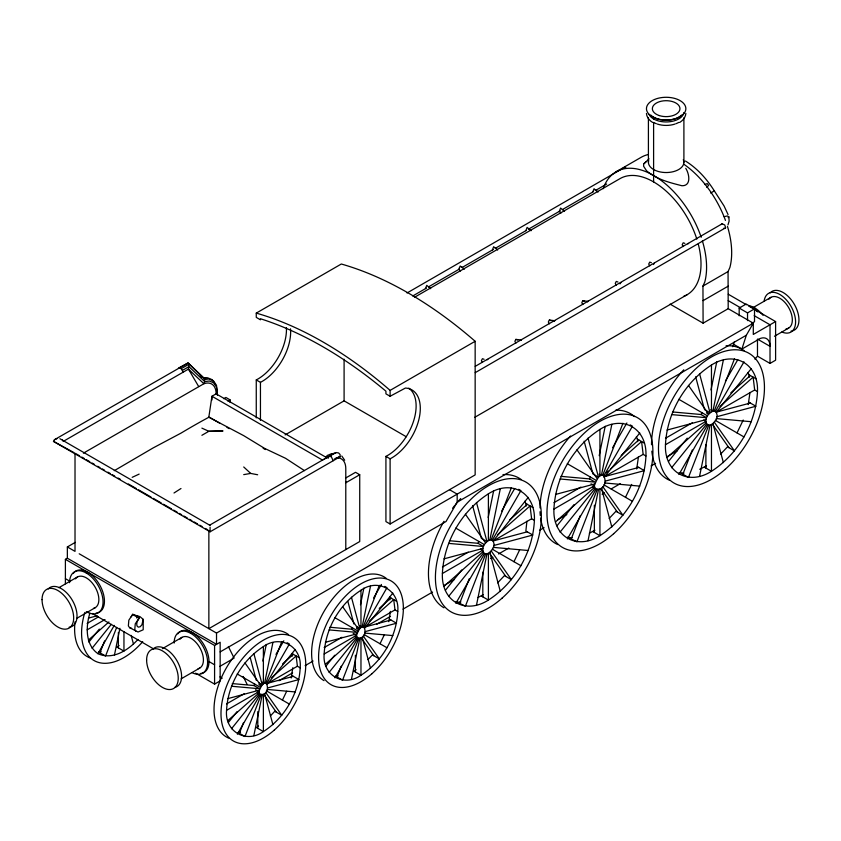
<?xml version="1.0" encoding="UTF-8"?>
<svg xmlns="http://www.w3.org/2000/svg" width="841" height="841" viewBox="0 0 841 841"><rect width="100%" height="100%" fill="white"/><g stroke="black" fill="none" stroke-linecap="round" stroke-linejoin="round"><path stroke-width="1.26" d="M136.705 617.452L136.778 615.644L139.995 616.663L143.201 619.344L143.201 629.783L138.029 632.022L129.598 627.67L128.368 625.904L128.841 620.153L132.773 614.277C145.062 618.261 135.17 618.45 136.988 625.914L138.271 627.155L140.111 626.755L141.919 624.842L143.201 619.344M137.924 639.465C128.274 650.198 112.547 660.364 97.934 653.678C85.204 644.69 85.74 626.598 89.871 613.184M226.565 710.34C227.795 684.921 241.966 660.364 263.38 646.592C280.652 634.23 302.245 646.697 300.184 667.849C298.965 693.268 284.784 717.825 263.38 731.596C246.098 743.959 224.505 731.491 226.565 710.34L258.912 691.67C267.922 667.659 272.989 702.508 257.283 692.616M291.217 678.014L292.794 667.733M324.163 654.004C325.383 628.574 339.564 604.017 360.968 590.245C378.25 577.883 399.843 590.35 397.772 611.502C396.553 636.921 382.371 661.478 360.968 675.249C343.685 687.612 322.092 675.144 324.163 654.004L356.51 635.323C365.52 611.312 370.587 646.161 354.87 636.269M388.815 621.678L390.382 611.386M442.387 573.509C443.911 541.73 461.635 511.034 488.4 493.814C511.612 478.928 535.696 492.837 534.403 520.379C532.879 552.159 515.155 582.855 488.4 600.075C465.189 614.96 441.105 601.052 442.387 573.509L482.818 550.161C481.588 544.421 492.479 534.54 493.972 543.728C495.202 549.467 484.311 559.349 482.818 550.161L480.589 548.879M526.908 521.241L525.867 531.007L532.837 535.034L493.783 545.504M553.925 509.11C555.449 477.331 573.173 446.634 599.927 429.425C623.139 414.539 647.234 428.447 645.941 455.99C644.416 487.769 626.692 518.466 599.927 535.675C576.726 550.561 552.632 536.653 553.925 509.11L594.356 485.772C605.036 456.211 612.332 498.093 592.873 487.275M636.69 468.994L638.445 456.852M665.462 444.721C666.987 412.942 684.711 382.245 711.465 365.026C734.677 350.14 758.761 364.048 757.478 391.591C755.943 423.37 738.23 454.066 711.465 471.286C688.253 486.172 664.169 472.264 665.462 444.721L705.893 421.373C704.653 415.633 715.554 405.751 717.047 414.939C718.277 420.679 707.386 430.56 705.893 421.373L703.654 420.09M748.227 404.605L749.983 392.453M114.429 655.15L119.927 628.311M262.876 661.058L266.282 644.437M253.845 735.644L262.224 694.74M272.905 642.545L264.526 683.449L262.297 682.167M360.474 604.711L363.869 588.09M351.443 679.307L359.811 638.393M370.492 586.198L362.124 627.102L359.895 625.82M488.19 517.499L493.678 490.65M476.49 605.131L486.95 553.998M489.84 539.89L500.3 488.758M599.202 455.654L605.215 426.25M588.027 540.742L598.487 489.609M611.838 424.358L601.378 475.501L599.149 474.208M710.992 389.982L716.753 361.861M699.554 476.342L710.025 425.21M723.376 359.969L712.905 411.102L710.677 409.819M685.878 113.44C685.552 117.309 682.934 120.505 679.696 122.439M461.667 267.427L460.216 266.019L459.154 268.268L458.934 269.299L460.532 270.991M495.128 248.116L493.667 246.697L492.395 249.977M595.512 190.161L594.051 188.741L592.779 192.021M727.97 224.915L729.126 221.099L728.874 216.894L727.339 215.948L724.175 216.715M732.742 346.734L734.277 341.94M733.541 344.242L741.899 349.068L746.324 335.244L753.294 323.175L728.201 308.689L703.097 323.175L670.109 304.127M328.274 457.914L328.736 456.516L336.263 452.563L338.608 452.952L340.09 454.539L340.142 456.716L210.082 531.796L53.488 441.388L54.423 439.727L188.069 362.955L204.216 378.198L204.762 381.614L203.89 383.727L83.385 453.173M99.974 652.816L104.599 640.905M116.647 627.449L105.556 656.033L98.586 652.006L101.12 651.754M239.391 733.31L243.554 722.587M261.141 694.845L244.973 736.527L238.003 732.5L240.537 732.248M265.609 683.344L281.777 641.662M336.989 676.963L341.152 666.24M358.739 638.498L342.56 680.18L335.591 676.153L338.135 675.901M363.196 626.997L379.375 585.315M459.817 603.018L469.215 578.776M485.604 554.135L465.388 606.235L456.043 601.473M491.186 539.754L511.402 487.654M571.354 538.618L580.279 515.596M597.142 489.735L576.926 541.835L567.57 537.084M602.724 475.365L622.939 423.265M682.881 474.229L692.29 449.988M714.251 410.965L734.466 358.865M703.097 323.175L702.95 286.066L704.779 282.019A74.923 43.259 60 0 0 702.372 240.894M728.201 308.689L728.054 271.569L729.872 267.533A74.923 43.259 60 0 0 727.465 226.408M232.284 683.596L253.94 685.531L254.644 684.059M282.429 700.101L286.686 691.239M329.882 627.249L351.527 629.184L352.232 627.712M380.027 643.754L384.274 634.892M449.462 540.742L477.993 543.297L478.876 541.446M513.956 561.704L519.58 549.993M561 476.353L589.53 478.897L590.414 477.057M625.494 497.304L631.675 484.427M672.527 411.953L701.058 414.508L701.951 412.658M737.031 432.915L743.213 420.037M346.387 481.599L345.788 482.776L359.727 474.734L359.727 541.541L208.862 628.648L208.862 530.44M521.336 340.037L515.89 339.386L514.86 341.341L515.901 343.117M554.797 320.715L549.352 320.074L548.321 322.019L549.362 323.806M588.258 301.404L582.813 300.752L581.783 302.707L582.824 304.484M97.934 653.678L114.271 625.389M275.985 654.382L283.827 640.8M237.351 734.172L260.216 694.561M266.534 683.628L289.399 644.017L287.17 642.724M373.572 598.035L381.415 584.453M334.939 677.825L357.814 638.214M364.121 627.281L386.997 587.67L384.768 586.387M449.515 489.704L457.178 494.13L457.178 502.182L446.024 521.504L220.153 651.901M501.709 511.013L514.703 488.505M455.864 603.291L484.458 553.777M492.342 540.111L520.926 490.597L518.697 489.304M612.595 447.738L626.892 422.981M567.402 538.902L595.985 489.378M603.88 475.722L632.464 426.198L630.235 424.915M725.426 381.099L737.778 359.717M678.929 474.503L707.523 424.989M744.001 361.809L715.407 411.323L713.179 410.04M649.052 158.823L643.659 164.037L643.617 166.255L646.55 170.786C656.59 179.406 669.573 182.581 681.967 185.745C691.68 185.998 689.189 173.603 685.762 168.326M328.516 457.735L325.993 457.315L327.244 455.423L336.263 452.563M131.133 616.863L132.773 614.277M619.996 283.859L620.942 282.534M653.457 264.537L654.403 263.212M425.472 288.61L426.755 285.341L430.697 288.694M525.856 230.655L527.128 227.385L531.081 230.739M706.797 187.343L708.616 185.388L707.165 183.58L704.905 184.589M88.904 642.051L99.312 629.11M92.079 648.253L111.285 624.358M228.321 722.545L237.13 711.591M231.496 728.748L259.512 693.899L258.912 691.67L255.569 689.736M267.238 684.29L295.254 649.441M325.919 666.198L334.718 655.244M329.094 672.401L357.11 637.552L356.51 635.323L353.157 633.399M364.836 627.943L392.842 593.094M445.415 590.256L461.709 569.988M448.558 596.511L483.564 552.957M493.225 540.942L528.243 497.378M556.952 525.856L574.056 504.589M560.085 532.122L595.102 488.558L594.356 485.772L591.013 483.838M639.78 432.989L604.763 476.542L638.792 467.428M668.49 461.467L687.213 438.161M671.623 467.722L706.64 424.169M751.307 368.589L716.301 412.153L750.33 403.028M139.186 617.977L135.254 623.864L134.781 629.604L136.011 631.37M754.913 359.16L757.478 356.174L757.478 339.091L770.02 346.334A16.82 9.703 -60 0 0 755.964 340.952L741.899 349.068M624.253 167.885L625.767 167.59M728.138 217.672L728.874 216.894M270.371 715.933L274.807 711.255L281.777 715.281L265.609 692.269M367.959 659.596L372.405 654.908L379.375 658.934L363.196 635.922M497.599 582.855L504.432 575.643L511.402 579.67L491.186 550.908M609.136 518.466L615.969 511.254L622.939 515.281L602.724 486.519M720.674 454.066L727.497 446.855L734.466 450.881L714.251 422.119M721.42 224.515L722.146 223.801L724.721 224.957L725.699 227.732L475.228 372.647M643.849 163.732L646.098 161.766M88.4 640.127L108.909 621.951M282.608 663.875L293.351 654.351M271.727 677.604L296.137 655.959L297.399 666.23L300.184 667.849M227.827 720.621L259.07 692.921M379.228 608.39L390.939 598.004M369.325 621.257L393.735 599.612L394.986 609.893L397.772 611.502M325.414 664.274L356.658 636.574M509.688 519.906L527.265 504.316M497.83 534.498L530.051 505.925L531.617 518.771L534.403 520.379M443.953 586.356L483.007 551.717M621.226 455.507L638.792 439.927M606.435 472.705L608.39 470.971M610.345 469.236L641.588 441.536L643.155 454.382L645.941 455.99M555.491 521.956L594.545 487.328M730.808 392.842L750.33 375.528M719.928 406.571L753.115 377.136L754.682 389.982L757.478 391.591M667.029 457.567L706.083 422.928M487.107 359.801L487.875 359.359M710.729 193.073L714.293 190.833L724.069 205.992L728.054 214.55M520.568 340.479L521.304 339.922M554.03 321.167L554.755 320.61M587.481 301.845L588.216 301.288M687.864 243.89L688.632 243.448M119.107 645.531L116.983 647.076L123.953 651.102L123.953 631.78M258.523 726.025L256.4 727.57L263.38 731.596L263.38 694.245M356.111 669.678L353.998 671.223L360.968 675.249L360.968 637.899M477.856 597.562L483.407 594.598M589.383 533.173L594.944 530.208M699.733 469.289L706.482 465.809M174.003 492.994L180.983 488.516M390.108 524.006L390.108 458.808A40.421 23.338 -60 0 0 419.207 418.103A40.421 23.338 -60 0 0 405.404 388.048L390.108 396.269L385.924 393.851L385.924 391.191A404.195 233.367 60 0 0 260.447 318.75L260.447 319.801L256.263 317.383L256.263 313.115L341.309 264.011A384.474 221.982 60 0 1 475.154 341.288L475.154 474.902L390.108 524.006L385.924 521.588L385.924 456.39A40.421 23.338 -60 0 0 413.32 421.877A40.421 23.338 -60 0 0 408.758 388.143M178.429 368.137L188.069 362.955L204.878 379.501L208.841 378.965L213.467 380.889L216.473 385.273L217.43 395.291M179.648 367.811L181.162 368.684L188.783 364.29L188.437 369.125L198.707 386.587M182.854 372.353L182.381 370.418L188.92 366.655L204.762 381.614L209.325 380.994L213.656 382.802L216.473 386.902L217.43 392.705M326.329 457.462L216.126 393.84L211.943 396.248L208.862 416.926L220.163 423.454M616.148 171.753L641.241 157.267A74.923 43.259 60 0 1 648.327 154.502M223.727 398.708L225.893 397.457L230.066 399.874L230.066 402.492M407.033 292.983L620.259 169.882M622.519 168.568L624.789 167.264M227.922 401.115L230.066 399.874M412.731 295.99L426.334 288.137M428.605 286.823L459.228 269.152M462.624 267.186L493.246 249.504M495.517 248.2L526.13 230.518M528.4 229.215L560.159 210.881M562.419 209.567L593.042 191.885M595.312 190.581L606.645 184.032M414.476 297.304L620.09 178.586A67.038 38.707 60 0 1 696.832 239.128M201.893 435.302L208.862 431.286L222.802 430.97L208.862 431.286L201.893 428.132M757.478 356.174L770.02 363.417L775.602 360.2L775.602 321.567L753.294 334.445L753.294 323.175L216.526 633.073L216.526 644.343L67.354 558.214L67.354 546.944L75.301 542.361M65.398 583.812L65.398 559.339L67.354 558.214M285.11 434.913L344.095 400.852L406.277 436.742M256.263 313.115A384.474 221.982 60 0 1 390.108 390.382L475.154 341.288M58.891 587.68L77.446 576.979M69.582 582.687A23.664 13.656 60 0 1 86.318 573.026L87.706 572.216M475.239 366.34L722.146 223.801M209.998 524.963L327.296 457.315M76.636 618.419L95.191 607.707M87.149 623.412L98.302 616.979M345.872 477.898L355.543 472.316L359.727 474.734M87.149 629.856L104.999 619.554M474.692 417.346L687.129 294.697M702.95 286.066L728.054 271.569M703.097 300.636L728.201 286.15M739.176 315.796L739.176 308.069L746.146 304.043L754.514 308.868L754.514 321.746L751.518 323.48M162.366 648.684L182.003 637.341M753.452 307.417L770.913 297.346M190.875 633.389L192.274 632.59M757.625 311.843A23.664 13.656 60 0 0 753.294 308.689L754.682 307.88M739.176 308.069L747.533 312.894L754.514 308.868M457.178 502.182L746.324 335.244M65.398 559.339L214.581 645.467L220.153 642.251L220.153 680.884L214.581 684.101L195.617 673.157M207.611 662.372L208.999 661.562L214.581 664.789M181.204 678.792L199.748 668.08M774.466 336.263L788.658 328.074M219.606 666.524L232.999 658.787M442.429 567.044L468.258 552.127M553.967 502.655L580.921 487.086M665.494 438.256L692.448 422.697M493.436 540.816L531.617 518.771M603.838 477.068L643.155 454.382M716.5 412.027L754.682 389.982M226.565 703.906L244.416 693.604M324.163 647.559L342.003 637.257M268.395 682.976L297.399 666.23M364.868 627.281L394.986 609.893M278.949 680.747L292.605 672.863M305.115 665.641L313.083 661.037M376.8 624.253L390.455 616.369M402.976 609.147L432.558 592.064M443.932 585.494L454.172 579.586M490.587 558.561L492.858 557.247M498.545 553.967L508.794 548.048M539.512 530.314L544.064 527.685M557.72 519.801L566.823 514.545M602.093 494.182L604.364 492.868M611.197 488.926L620.301 483.67M651.018 465.935L655.57 463.307M666.945 456.737L677.184 450.829M114.26 470.687L153.094 447.948L180.983 433.136A763.565 440.852 -60 0 1 201.893 421.057L208.862 417.231L243.722 435.659L264.631 448.4L285.541 458.292L304.463 470.634M324.184 459.028L328.61 456.978M132.184 477.331L139.154 474.103M54.423 439.727L56.873 438.708M334.255 459.081L340.142 456.716L337.945 457.336M325.993 457.315L331.438 455.769M667.029 430.066L706.083 419.596M716.858 416.715L755.912 406.245L748.932 402.229M88.4 618.124L97.157 615.78M555.491 494.455L594.545 483.995M605.32 481.105L644.374 470.645L637.404 466.618M493.246 540.931L527.265 531.817M443.953 558.855L483.007 548.385M365.951 626.703L390.939 620.006M325.414 642.272L356.658 633.904M365.278 631.591L396.521 623.223L389.551 619.197M268.353 683.05L293.351 676.353M227.827 698.619L259.07 690.251M267.68 687.938L298.923 679.57L291.953 675.544M328.736 456.516L329.966 456.2L331.48 457.073L333.173 460.731M243.722 474.629L250.692 473.42L257.661 474.766M203.932 378.072L205.793 377.819M204.216 378.198L207.496 377.756L212.195 379.701L215.243 384.148M329.451 454.497L333.204 453.993M679.107 472.684L683.954 473.178M569.956 537.82L572.427 537.567M458.419 602.209L460.889 601.967M671.623 414.602L706.64 417.725L701.058 414.508M716.301 418.587L751.307 421.719M560.085 478.992L595.102 482.124L589.53 478.897M604.763 482.986L639.78 486.109M448.558 543.381L483.564 546.513L477.993 543.297M493.225 547.375L528.243 550.508M329.094 629.898L357.11 632.4L351.527 629.184M364.836 633.094L392.842 635.596M231.496 686.245L259.512 688.747L253.94 685.531M267.238 689.441L295.254 691.943M723.723 228.279L724.984 228.447M129.598 627.67L131.617 628.322M684.858 243.375L683.186 242.797L682.167 244.752L683.207 246.529M651.397 262.697L649.725 262.119L648.705 264.063L649.746 265.851M617.946 282.008L616.274 281.43L615.244 283.385L616.285 285.173M582.813 300.752L584.484 301.33M549.352 320.074L551.023 320.642M515.89 339.386L517.562 339.964M484.101 359.286L482.429 358.708L481.399 360.652L482.44 362.439M652.227 116.699L653.604 117.193L653.604 118.949M59.89 438.708L210.082 525.415M53.488 441.388L73.892 452.553M728.285 294.245L746.472 304.747M748.742 306.061L752.159 308.027M753.294 308.689L775.602 321.567M728.211 300.647L740.637 307.817M754.198 315.648L770.02 324.784L770.02 363.417M747.912 372.468L748.932 374.729L755.912 378.744M704.443 409.546L710.025 412.773L699.554 373.719M706.451 412.899L708.679 414.192L688.464 385.43M678.855 399.328L707.523 415.885M715.334 420.384L744.001 436.942M706.451 424.053L708.679 425.346L688.464 477.446L681.494 473.42M704.495 467.26L711.465 471.286L711.465 424.6M636.385 436.857L637.404 439.118L644.374 443.144M567.318 463.717L595.985 480.274M603.796 484.784L632.464 501.331M592.958 531.649L599.927 535.675L599.927 488.989M524.847 501.257L525.867 503.517L532.837 507.533M286.413 327.601A40.421 23.338 -60 0 1 256.263 379.922L260.447 382.34L260.447 420.321M385.924 456.39L390.108 458.808M455.79 528.116L484.458 544.663M492.258 549.173L520.926 565.73M322.723 460.206L211.943 396.248L211.943 400.032M226.954 427.365L229.215 428.668M263.128 448.253L265.388 449.557M481.43 596.048L488.4 600.075L488.4 553.389M396.521 601.22L389.551 597.205L389.867 599.77M76.153 453.825L79.559 455.79M81.829 457.094L84.089 458.408M86.36 459.722L89.766 461.677M92.037 462.992L94.308 464.306M97.703 466.261L99.974 467.575M102.245 468.889L104.515 470.193M107.911 472.158L110.182 473.472M112.452 474.776L114.723 476.09M118.118 478.056L120.389 479.359M128.326 483.943L136.274 488.526M138.534 489.84L151.012 497.042M153.283 498.356L161.22 502.939M163.49 504.243L171.427 508.826M173.698 510.14L177.104 512.106M179.375 513.42L181.645 514.724M183.906 516.038L187.312 518.003M189.582 519.307L191.853 520.621M194.113 521.925L197.519 523.89M199.79 525.205L202.061 526.508M205.456 528.474L207.727 529.788M356.468 626.513L359.811 628.437L351.443 597.194M356.51 628.29L358.739 629.573L342.56 606.571M334.813 617.651L357.814 630.929M363.995 634.492L386.997 647.78M298.923 657.567L291.953 653.541L292.269 656.117M67.354 546.944L75.017 551.37L75.017 453.173M79.201 553.788L216.526 633.073M258.87 682.85L262.224 684.784L253.845 653.541M258.912 684.637L261.141 685.92L244.973 662.918M237.215 673.988L260.216 687.276M266.397 690.839L289.399 704.117M132.773 614.561L139.186 618.261M65.398 578.661L69.866 581.236M219.953 676.9L222.213 678.214M92.258 613.478L153.63 648.916M685.489 161.041C697.378 168.431 706.882 179.059 714.293 190.833L714.387 191.065M652.616 122.439C649.378 120.505 646.761 117.309 646.435 113.44M243.722 466.976L250.692 473.42M200.2 375.538L202.071 377.304M595.649 189.614L598.004 192.095M564.542 211.417L560.59 208.063L559.318 211.343L560.915 213.036M495.265 247.569L497.62 250.05M461.804 266.891L464.158 269.372M181.162 368.684L182.381 370.418M712.422 424.232L728.895 447.664M576.926 449.819L597.142 478.582M600.884 488.621L617.357 512.053M465.388 514.219L485.604 542.981M490.103 554.082L505.819 576.453M362.029 638.981L373.793 655.707M264.442 695.328L276.205 712.054M341.782 456.001L344.684 460.227M62.339 439.727L63.275 441.388L188.437 369.125L203.89 383.727A21.435 12.373 -60 0 1 216.126 393.84M228.353 646.498L234.113 658.146M243.165 676.427L247.128 684.427M712.905 423.538L723.376 462.592M695.665 376.8L704.106 408.295M588.027 438.108L598.487 477.162L592.916 473.946L584.138 441.189M601.378 487.938L611.838 526.992M476.49 502.508L486.95 541.562L481.378 538.335L472.6 505.588M489.84 552.327L500.3 591.381M362.124 637.058L370.492 668.301M347.88 601.473L353.903 623.969M264.526 693.404L272.905 724.648M250.282 657.82L256.305 680.316M131.143 635.407L133.488 644.153M748.932 374.729L749.247 377.294M637.404 439.118L637.72 441.683M525.867 503.517L526.182 506.082M747.533 312.894L747.533 320.621M711.465 365.026L711.465 411.722M705.893 444.721L705.893 468.059M683.901 117.793L683.901 162.302M653.604 181.908L653.604 122.418A17.745 10.25 0 0 0 656.306 123.69M648.411 117.793L648.411 162.302M599.927 429.425L599.927 476.111M594.356 505.22L594.356 532.458M488.4 493.814L488.4 540.5M482.818 572.206L482.818 596.847M390.108 390.382L390.108 396.269M360.968 590.245L360.968 627.596M355.396 655.286L355.396 672.033M345.788 549.593L345.788 468.689A21.435 12.373 -60 0 0 336.053 457.967M344.095 359.181L344.095 400.852M263.38 646.592L263.38 683.943M257.798 711.633L257.798 728.38M256.263 379.922L256.263 417.914M214.581 645.467L214.581 684.101M210.082 527.16L210.082 531.796M136.778 615.644L136.778 618.04M118.381 632.432L118.381 647.885M683.291 159.653A17.745 10.25 0 0 1 666.924 172.531A17.745 10.25 0 0 1 648.684 160.515M683.838 112.599A17.745 10.25 0 0 1 667.701 121.913A17.745 10.25 0 0 1 649.01 114.355M681.525 115.07A17.745 10.25 0 0 1 650.787 115.07M750.361 306.04A23.664 13.656 60 0 1 763.05 315.301M698.261 244.058A67.038 38.707 60 0 1 683.691 296.316M603.218 188.668A74.923 43.259 60 0 1 649.893 173.477A74.923 43.259 60 0 1 701.215 237.299M290.513 328.831A40.421 23.338 -60 0 1 260.447 382.34M684.017 164.363A74.923 43.259 60 0 1 725.478 220.426M678.708 122.418A17.745 10.25 0 0 1 676.006 123.69M675.029 124.047A17.745 10.25 0 0 1 657.284 124.047M768.916 299.196A17.745 10.25 60 0 1 788.658 307.585A17.745 10.25 60 0 1 786.051 328.884M770.188 292.826A22.36 12.909 60 0 1 794.798 305.167A22.36 12.909 60 0 1 791.045 331.144M764.112 301.278A22.36 12.909 60 0 1 780.469 294.865A22.36 12.909 60 0 1 795.575 321.031A22.36 12.909 60 0 1 781.846 332.006M180.016 639.192A17.745 10.25 60 0 1 199.359 646.929A17.745 10.25 60 0 1 198.077 668.732M75.448 578.829A17.745 10.25 60 0 1 94.791 586.555A17.745 10.25 60 0 1 93.509 608.369M48.263 588.889A22.36 12.909 60 0 1 72.873 601.22A22.36 12.909 60 0 1 69.12 627.207M152.831 649.252A22.36 12.909 60 0 1 176.957 660.742A22.36 12.909 60 0 1 174.844 687.391M73.22 573.509A23.664 13.656 60 0 1 99.543 584.705A23.664 13.656 60 0 1 96.074 613.1M177.787 633.883A23.664 13.656 60 0 1 204.1 645.079A23.664 13.656 60 0 1 200.642 673.462M174.15 643.05A23.664 13.656 60 0 1 190.518 633.189A23.664 13.656 60 0 1 207.59 661.52A23.664 13.656 60 0 1 191.969 672.621M86.318 573.026A23.664 13.656 60 0 1 103.044 601.998A23.664 13.656 60 0 1 86.318 611.659M90.555 658.093A59.942 34.607 -60 0 1 75.038 621.825M142.718 641.662A59.942 34.607 -60 0 1 94.991 661.047A59.942 34.607 -60 0 1 84.804 612.479M324.027 680.632A59.942 34.607 -60 0 1 325.162 609.504A59.942 34.607 -60 0 1 386.114 578.251M228.752 738.125A59.942 34.607 -60 0 1 226.439 667.765A59.942 34.607 -60 0 1 288.526 634.598M726.056 345.809A74.923 43.259 -60 0 1 744.064 350.602M669.268 480.158A74.923 43.259 -60 0 1 651.828 451.186M651.512 444.721A74.923 43.259 -60 0 1 683.796 369.777M615.78 410.145A74.923 43.259 -60 0 1 634.513 416.589M557.73 544.558A74.923 43.259 -60 0 1 540.595 518.067M540.3 515.586A74.923 43.259 -60 0 1 540.027 511.738M539.996 507.89A74.923 43.259 -60 0 1 570.555 436.016M502.981 474.597A74.923 43.259 -60 0 1 520.989 479.391M443.964 607.801A74.923 43.259 -60 0 1 443.964 521.294M452.584 508.258A74.923 43.259 -60 0 1 454.939 505.231M455.738 504.253A74.923 43.259 -60 0 1 460.721 498.566M656.306 118.507A19.7 11.375 0 0 0 685.857 108.657A19.7 11.375 0 0 0 656.306 98.807A19.7 11.375 0 0 0 656.306 118.507M659.26 115.564A13.803 7.968 0 0 0 679.959 108.657A13.803 7.968 0 0 0 659.26 101.761A13.803 7.968 0 0 0 659.26 115.564M146.618 660.006A22.36 12.909 60 0 0 170.334 689.515A22.36 12.909 60 0 0 170.334 657.893A22.36 12.909 60 0 0 146.618 660.006M42.05 599.644A22.36 12.909 60 0 0 65.766 629.142A22.36 12.909 60 0 0 65.766 597.52A22.36 12.909 60 0 0 42.05 599.644M371.943 673.694A59.942 34.607 -60 0 0 390.939 580.837A59.942 34.607 -60 0 0 320.032 643.722A59.942 34.607 -60 0 0 371.943 673.694M274.345 730.03A59.942 34.607 -60 0 0 293.341 637.184A59.942 34.607 -60 0 0 222.434 700.059A59.942 34.607 -60 0 0 274.345 730.03M725.184 469.331A74.923 43.259 -60 0 0 748.932 353.273A74.923 43.259 -60 0 0 660.29 431.864A74.923 43.259 -60 0 0 725.184 469.331M613.646 533.72A74.923 43.259 -60 0 0 637.394 417.662A74.923 43.259 -60 0 0 548.763 496.264A74.923 43.259 -60 0 0 613.646 533.72M502.109 598.119A74.923 43.259 -60 0 0 525.856 482.061A74.923 43.259 -60 0 0 437.225 560.653A74.923 43.259 -60 0 0 502.109 598.119"/></g></svg>
